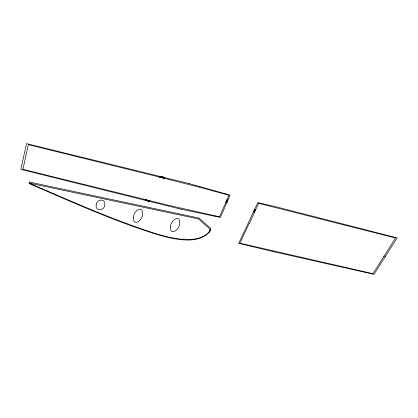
<?xml version="1.0" encoding="UTF-8"?>
<svg xmlns="http://www.w3.org/2000/svg" width="418" height="418" viewBox="0 0 418 418"><rect width="100%" height="100%" fill="white"/><g stroke="black" fill="none" stroke-linecap="round" stroke-linejoin="round"><path stroke-width="0.63" d="M151.744 232.424L156.16 233.808A66.676 57.71 -9.2 0 0 157.455 234.195L169.745 237.382A57.13 48.864 -10.2 0 0 170.905 237.628L179.756 239.049A23.006 19.04 -9.5 0 0 180.801 239.159L191.261 239.368A12.535 10.257 -10.4 0 0 192.102 239.295L192.928 239.211A15.999 13.136 -10.5 0 0 193.733 239.112L194.522 238.997A18.209 14.985 -10.6 0 0 195.284 238.877L197.902 238.323A18.977 15.633 -10.8 0 0 198.56 238.145L199.407 237.899A15.456 12.692 -10.9 0 0 200.013 237.706L200.969 237.367A12.561 10.288 -11.1 0 0 201.513 237.152L202.364 236.792A10.084 8.24 -11.3 0 0 202.845 236.572L203.874 236.05A9.222 7.534 -11.5 0 0 204.277 235.825L205.133 235.313A9.948 8.135 -11.5 0 0 205.776 234.885L206.502 234.346A10.899 8.919 -11.5 0 0 207.224 233.746L208.436 232.502M148.808 200.562L148.771 201.288L149.252 200.792C148.886 202.479 150.365 199.747 149.304 201.293L149.236 200.661L148.876 201.194L148.912 200.583C147.852 200.243 148.432 202.113 148.745 200.546M210.097 229.216L198.299 218.828M198.278 218.875L29.338 183.115C69.137 200.525 110.169 218.457 151.771 232.413M210.061 229.179L210.029 229.466A8.773 7.174 -11.8 0 1 209.658 230.59L209.622 230.679A6.761 5.523 -12 0 1 209.225 231.415L208.498 232.424M273.8 251.751L239.984 243.631M258.799 202.834L276.355 206.879L397.1 237.894L384.994 257.007M210.604 229.33L209.46 231.959M353.476 269.704L374 274.375L385.657 255.962M146.911 200.285L147.011 200.165A0.538 0.455 -3.5 0 1 147.235 200.175C148.16 200.483 146.566 201.466 146.843 200.468C146.634 201.215 147.977 200.426 146.922 200.285M160.225 177.258L160.345 176.913L159.765 177.143M160.35 177.289L160.658 176.433M160.496 177.326L161.014 177.342L160.716 176.809L161.244 176.689L160.799 176.469M161.411 176.621L161.108 177.478L28.351 144.654L22.933 169.311L168.402 205.259L215.479 215.939M161.51 176.642L161.803 176.824L161.531 177.582L162.294 176.84M162.393 176.866L162.09 177.723L162.926 177.127L162.785 177.896L163.093 177.039M162.513 176.892L162.273 177.572L162.905 176.992M163.234 177.075L163.678 177.295L163.145 177.42L163.443 177.948L162.926 177.932L163.537 178.084L163.84 177.227M249.055 223.667L239.916 243.177L372.987 273.701L395.543 237.983L258.606 203.305L249.295 223.724M26.48 170.758L20.9 169.358L26.506 143.625L188.492 183.424M208.911 232.701L210.202 230.647L210.693 228.343L199.01 218.076L29.469 182.065L29.108 183.596C73.725 202.693 118.064 223.191 164.776 236.698C178.841 239.801 197.249 243.825 208.901 232.711M239.979 243.678L238.73 243.38L257.807 202.578L258.846 202.861M353.476 269.725L273.78 251.735M159.598 177.101L160.402 176.37M215.651 215.97L219.544 216.743L228.876 195.305L203.383 188.257L160.831 177.431M212.971 215.928L213.253 215.986M383.635 256.077L384.048 256.177M181.705 209.293L220.396 217.407L230.119 195.133L225.156 193.701M181.699 209.298L179.056 208.723M179.056 208.734L26.48 170.763M226.995 201.549C227.235 202.578 226.07 201.387 226.143 201.716C226.598 200.744 226.896 202.73 226.995 201.554M188.487 183.434L189.647 183.748M189.641 183.758L195.504 185.388M195.499 185.393L199.893 186.606M199.888 186.611L225.098 193.68M253.836 211.205C254.708 211.398 255.069 210.865 253.836 211.205M145.182 199.976C145.589 201.131 145.955 199.271 145.182 199.976M133.483 217.595C133.034 227.753 143.113 219.696 142.475 214.032C143.019 203.733 132.788 211.832 133.483 217.595M96.166 204.992C94.943 211.743 104.829 210.824 104.73 204.851C106.026 198.043 96.025 198.958 96.166 204.992M227.319 201.042C226.572 202.009 226.384 200.128 227.319 201.042M170.523 226.885C169.792 237.095 180.179 228.86 179.724 223.337C180.56 212.987 170.016 221.268 170.523 226.885M226.441 201.021C227.382 202.416 227.674 199.778 226.441 201.021M255.032 210.421L254.28 210.458L255.032 210.421M164.587 177.676C163.469 179.51 164.222 176.386 164.587 177.676M254.175 210.406C255.064 211.759 255.398 209.193 254.175 210.406M145.302 199.961L145.636 199.898L145.302 199.961M160.094 176.553C160.167 177.201 160.752 176.197 160.11 176.521M145.689 200.494L145.976 200.635L146.091 199.997L146.509 200.107L146.404 200.734L146.613 200.133C147.439 200.196 145.271 199.496 145.689 200.494M147.732 200.306L147.491 200.99L148.171 200.509C147.643 202.181 148.845 199.365 147.638 200.87L147.732 200.306M226.018 202.03L225.809 202.531L226.081 202.16L226.169 202.589L226.77 202.333L226.708 202.751L226.922 202.249L226.018 202.03M226.728 200.374L227.585 200.697L227.016 200.034C229.231 200.556 225.61 199.349 227.444 200.551L226.728 200.374M253.736 211.388L253.512 211.874L253.789 211.513L253.862 211.931L254.452 211.675L254.379 212.083L254.604 211.597L253.736 211.388M254.473 209.779L255.299 210.087L254.761 209.444C256.908 209.951 253.423 208.775 255.163 209.946L254.473 209.779"/></g></svg>
